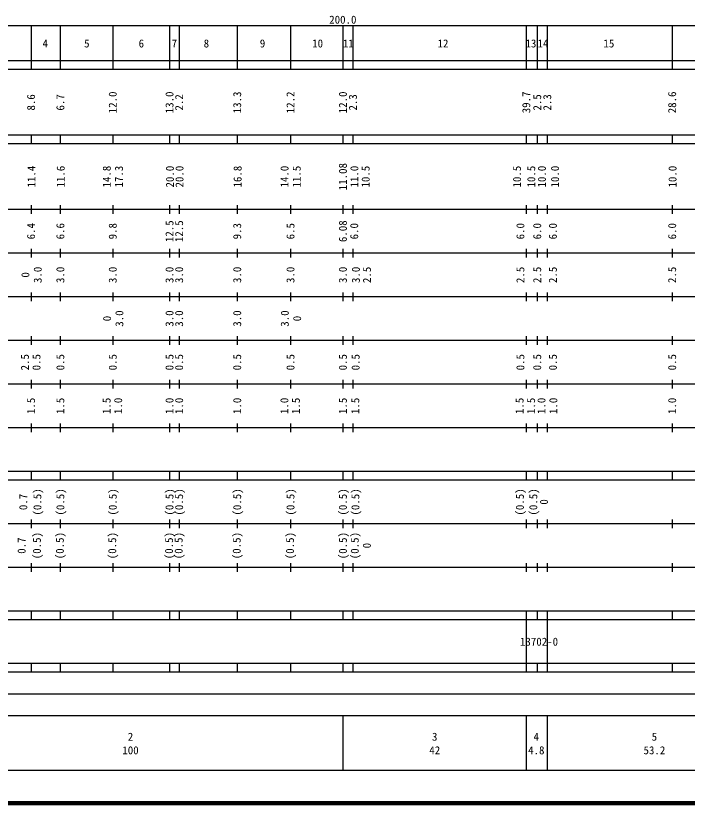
# Model space of a CAD drawing. Units: millimetres on the paper, enlarged 1000 times. Extents: x 40000 to 680000, y 20000 to 380000.
# Drawn here: x 193101 to 346866, y 20000 to 200342 of the extents above; entities that cross this region are included whole.
import ezdxf
from ezdxf.enums import TextEntityAlignment as Align

# ---------------------------------------------------------------- set-up
doc = ezdxf.new("R2010")
doc.units = ezdxf.units.MM
doc.header["$LTSCALE"] = 1000
doc.layers.add('M-TTL', color=2, linetype='Continuous', lineweight=140)
doc.layers.add('M-TTL-BAND', color=7, linetype='Continuous', lineweight=25)
doc.styles.add('ＭＳ ゴシック', font='')
doc.styles.get('ＭＳ ゴシック').set_extended_font_data('MS Gothic')

msp = doc.modelspace()

# ---------------------------------------------------------------- linework, layer by layer
at = {"layer": 'M-TTL'}
msp.add_line((40000, 20000), (680000, 20000), dxfattribs=at)
at = {"layer": 'M-TTL-BAND'}
for p, q in [((579000, 198000), (68000, 198000)), ((196600, 198000), (196600, 188000)), ((203300, 198000), (203300, 188000)), ((215300, 198000), (215300, 188000)), ((228300, 198000), (228300, 188000)), ((230500, 198000), (230500, 188000)), ((243800, 198000), (243800, 188000)), ((256000, 198000), (256000, 188000)), ((268000, 198000), (268000, 188000)), ((270300, 198000), (270300, 188000)), ((310000, 198000), (310000, 188000)), ((312500, 198000), (312500, 188000)), ((314800, 198000), (314800, 188000)), ((343400, 198000), (343400, 188000)), ((579000, 190000), (58000, 190000)), ((579000, 188000), (58000, 188000)), ((579000, 173000), (58000, 173000)), ((196600, 173000), (196600, 171000)), ((203300, 173000), (203300, 171000)), ((215300, 173000), (215300, 171000)), ((228300, 173000), (228300, 171000)), ((230500, 173000), (230500, 171000)), ((243800, 173000), (243800, 171000)), ((256000, 173000), (256000, 171000)), ((268000, 173000), (268000, 171000)), ((270300, 173000), (270300, 171000)), ((310000, 173000), (310000, 171000)), ((312500, 173000), (312500, 171000)), ((314800, 173000), (314800, 171000)), ((343400, 173000), (343400, 171000)), ((579000, 171000), (58000, 171000)), ((196600, 157000), (196600, 155000)), ((203300, 157000), (203300, 155000)), ((215300, 157000), (215300, 155000)), ((228300, 157000), (228300, 155000)), ((230500, 157000), (230500, 155000)), ((243800, 157000), (243800, 155000)), ((256000, 157000), (256000, 155000)), ((268000, 157000), (268000, 155000)), ((270300, 157000), (270300, 155000)), ((310000, 157000), (310000, 155000)), ((312500, 157000), (312500, 155000)), ((314800, 157000), (314800, 155000)), ((343400, 157000), (343400, 155000)), ((579000, 156000), (58000, 156000)), ((196600, 147000), (196600, 145000)), ((203300, 147000), (203300, 145000)), ((215300, 147000), (215300, 145000)), ((228300, 147000), (228300, 145000)), ((230500, 147000), (230500, 145000)), ((243800, 147000), (243800, 145000)), ((256000, 147000), (256000, 145000)), ((268000, 147000), (268000, 145000)), ((270300, 147000), (270300, 145000)), ((310000, 147000), (310000, 145000)), ((312500, 147000), (312500, 145000)), ((314800, 147000), (314800, 145000)), ((343400, 147000), (343400, 145000)), ((579000, 146000), (58000, 146000)), ((579000, 136000), (58000, 136000)), ((196600, 137000), (196600, 135000)), ((203300, 137000), (203300, 135000)), ((215300, 137000), (215300, 135000)), ((228300, 137000), (228300, 135000)), ((230500, 137000), (230500, 135000)), ((243800, 137000), (243800, 135000)), ((256000, 137000), (256000, 135000)), ((268000, 137000), (268000, 135000)), ((270300, 137000), (270300, 135000)), ((310000, 137000), (310000, 135000)), ((312500, 137000), (312500, 135000)), ((314800, 137000), (314800, 135000)), ((343400, 137000), (343400, 135000)), ((196600, 127000), (196600, 125000)), ((203300, 127000), (203300, 125000)), ((215300, 127000), (215300, 125000)), ((228300, 127000), (228300, 125000)), ((230500, 127000), (230500, 125000)), ((243800, 127000), (243800, 125000)), ((256000, 127000), (256000, 125000)), ((268000, 127000), (268000, 125000)), ((270300, 127000), (270300, 125000)), ((310000, 127000), (310000, 125000)), ((312500, 127000), (312500, 125000)), ((314800, 127000), (314800, 125000)), ((343400, 127000), (343400, 125000)), ((579000, 126000), (58000, 126000)), ((579000, 116000), (58000, 116000)), ((196600, 117000), (196600, 115000)), ((203300, 117000), (203300, 115000)), ((215300, 117000), (215300, 115000)), ((228300, 117000), (228300, 115000)), ((230500, 117000), (230500, 115000)), ((243800, 117000), (243800, 115000)), ((256000, 117000), (256000, 115000)), ((268000, 117000), (268000, 115000)), ((270300, 117000), (270300, 115000)), ((310000, 117000), (310000, 115000)), ((312500, 117000), (312500, 115000)), ((314800, 117000), (314800, 115000)), ((343400, 117000), (343400, 115000)), ((196600, 107000), (196600, 105000)), ((203300, 107000), (203300, 105000)), ((215300, 107000), (215300, 105000)), ((228300, 107000), (228300, 105000)), ((230500, 107000), (230500, 105000)), ((243800, 107000), (243800, 105000)), ((256000, 107000), (256000, 105000)), ((268000, 107000), (268000, 105000)), ((270300, 107000), (270300, 105000)), ((310000, 107000), (310000, 105000)), ((312500, 107000), (312500, 105000)), ((314800, 107000), (314800, 105000)), ((343400, 107000), (343400, 105000)), ((579000, 106000), (58000, 106000)), ((579000, 96000), (58000, 96000)), ((196600, 96000), (196600, 94000)), ((203300, 96000), (203300, 94000)), ((215300, 96000), (215300, 94000)), ((228300, 96000), (228300, 94000)), ((230500, 96000), (230500, 94000)), ((243800, 96000), (243800, 94000)), ((256000, 96000), (256000, 94000)), ((268000, 96000), (268000, 94000)), ((270300, 96000), (270300, 94000)), ((310000, 96000), (310000, 94000)), ((312500, 96000), (312500, 94000)), ((314800, 96000), (314800, 94000)), ((343400, 96000), (343400, 94000)), ((579000, 94000), (58000, 94000)), ((196600, 85000), (196600, 83000)), ((203300, 85000), (203300, 83000)), ((215300, 85000), (215300, 83000)), ((228300, 85000), (228300, 83000)), ((230500, 85000), (230500, 83000)), ((243800, 85000), (243800, 83000)), ((256000, 85000), (256000, 83000)), ((268000, 85000), (268000, 83000)), ((270300, 85000), (270300, 83000)), ((310000, 85000), (310000, 83000)), ((312500, 85000), (312500, 83000)), ((314800, 85000), (314800, 83000)), ((343400, 85000), (343400, 83000)), ((579000, 84000), (58000, 84000)), ((579000, 74000), (58000, 74000)), ((196600, 75000), (196600, 73000)), ((203300, 75000), (203300, 73000)), ((215300, 75000), (215300, 73000)), ((228300, 75000), (228300, 73000)), ((230500, 75000), (230500, 73000)), ((243800, 75000), (243800, 73000)), ((256000, 75000), (256000, 73000)), ((268000, 75000), (268000, 73000)), ((270300, 75000), (270300, 73000)), ((310000, 75000), (310000, 73000)), ((312500, 75000), (312500, 73000)), ((314800, 75000), (314800, 73000)), ((343400, 75000), (343400, 73000)), ((579000, 64000), (58000, 64000)), ((196600, 64000), (196600, 62000)), ((203300, 64000), (203300, 62000)), ((215300, 64000), (215300, 62000)), ((228300, 64000), (228300, 62000)), ((230500, 64000), (230500, 62000)), ((243800, 64000), (243800, 62000)), ((256000, 64000), (256000, 62000)), ((268000, 64000), (268000, 62000)), ((270300, 64000), (270300, 62000)), ((310000, 64000), (310000, 52000)), ((312500, 64000), (312500, 62000)), ((314800, 64000), (314800, 52000)), ((343400, 64000), (343400, 62000)), ((579000, 62000), (58000, 62000)), ((579000, 52000), (58000, 52000)), ((196600, 52000), (196600, 50000)), ((203300, 52000), (203300, 50000)), ((215300, 52000), (215300, 50000)), ((228300, 52000), (228300, 50000)), ((230500, 52000), (230500, 50000)), ((243800, 52000), (243800, 50000)), ((256000, 52000), (256000, 50000)), ((268000, 52000), (268000, 50000)), ((270300, 52000), (270300, 50000)), ((310000, 52000), (310000, 50000)), ((312500, 52000), (312500, 50000)), ((314800, 52000), (314800, 50000)), ((343400, 52000), (343400, 50000)), ((579000, 50000), (58000, 50000)), ((556000, 45000), (68000, 45000)), ((579000, 40000), (58000, 40000)), ((268000, 40000), (268000, 27500)), ((310000, 40000), (310000, 27500)), ((314800, 40000), (314800, 27500)), ((579000, 27500), (68000, 27500))]:
    msp.add_line(p, q, dxfattribs=at)

# ---------------------------------------------------------------- texts
at = {"layer": 'M-TTL-BAND', "style": 'ＭＳ ゴシック'}
for s, p in [('200.0', (268000, 199445)), ('4', (199859, 194000)), ('5', (209382, 194000)), ('6', (221865, 194000)), ('7', (229430, 194000)), ('8', (236754, 194000)), ('9', (249607, 194000)), ('10', (262225, 194000)), ('11', (269268, 194000)), ('12', (290933, 194000)), ('13', (311069, 194000)), ('14', (313828, 194000)), ('15', (328922, 194000)), ('13702-0', (312924, 57000)), ('2', (219376, 35238)), ('3', (289038, 35238)), ('4', (312300, 35238)), ('5', (339347, 35238)), ('100', (219376, 32131)), ('42', (289038, 32131)), ('4.8', (312300, 32131)), ('53.2', (339347, 32131))]:
    msp.add_text(s, height=1833, dxfattribs=at).set_placement(p, align=Align.MIDDLE_CENTER)
for s, p in [('8.6', (196600, 180500)), ('6.7', (203300, 180500)), ('12.0', (215300, 180500)), ('13.0', (228300, 180500)), ('2.2', (230500, 180500)), ('13.3', (243800, 180500)), ('12.2', (256000, 180500)), ('12.0', (268000, 180500)), ('2.3', (270300, 180500)), ('39.7', (310000, 180500)), ('2.5', (312500, 180500)), ('2.3', (314800, 180500)), ('28.6', (343400, 180500)), ('11.08', (268000, 163500)), ('11.4', (196691, 163500)), ('11.6', (203391, 163500)), ('14.8', (213936, 163500)), ('17.3', (216729, 163500)), ('20.0', (228391, 163500)), ('20.0', (230591, 163500)), ('16.8', (243891, 163500)), ('14.0', (254636, 163500)), ('11.5', (257429, 163500)), ('11.0', (270629, 163500)), ('10.5', (273212, 163500)), ('10.5', (307870, 163500)), ('10.5', (311136, 163500)), ('10.0', (313572, 163500)), ('10.0', (316575, 163500)), ('10.0', (343491, 163500)), ('12.5', (228300, 151000)), ('12.5', (230500, 151000)), ('6.08', (268000, 151000)), ('6.4', (196600, 151000)), ('6.6', (203300, 151000)), ('9.8', (215300, 151000)), ('9.3', (243800, 151000)), ('6.5', (256000, 151000)), ('6.0', (270597, 151000)), ('6.0', (308648, 151000)), ('6.0', (312500, 151000)), ('6.0', (316089, 151000)), ('6.0', (343400, 151000)), ('3.0', (198125, 141000)), ('3.0', (203300, 141000)), ('3.0', (215300, 141000)), ('3.0', (228300, 141000)), ('3.0', (230500, 141000)), ('3.0', (243800, 141000)), ('3.0', (256000, 141000)), ('3.0', (268000, 141000)), ('3.0', (270978, 141000)), ('2.5', (273521, 141000)), ('2.5', (308648, 141000)), ('2.5', (312500, 141000)), ('2.5', (316089, 141000)), ('2.5', (343400, 141000)), ('0', (195294, 141000)), ('3.0', (216825, 131000)), ('3.0', (228300, 131000)), ('3.0', (230500, 131000)), ('3.0', (243800, 131000)), ('3.0', (254694, 131000)), ('0', (213994, 131000)), ('0', (257525, 131000)), ('2.5', (195201, 121000)), ('0.5', (197843, 121000)), ('0.5', (203300, 121000)), ('0.5', (215300, 121000)), ('0.5', (228300, 121000)), ('0.5', (230500, 121000)), ('0.5', (243800, 121000)), ('0.5', (256000, 121000)), ('0.5', (268000, 121000)), ('0.5', (270917, 121000)), ('0.5', (308648, 121000)), ('0.5', (312500, 121000)), ('0.5', (316089, 121000)), ('0.5', (343400, 121000)), ('1.5', (196600, 111000)), ('1.5', (203300, 111000)), ('1.5', (213901, 111000)), ('1.0', (216543, 111000)), ('1.0', (228300, 111000)), ('1.0', (230500, 111000)), ('1.0', (243800, 111000)), ('1.0', (254601, 111000)), ('1.5', (257243, 111000)), ('1.5', (268000, 111000)), ('1.5', (270839, 111000)), ('1.5', (308466, 111000)), ('1.5', (311101, 111000)), ('1.0', (313476, 111000)), ('1.0', (316188, 111000)), ('1.0', (343400, 111000)), ('0.7', (194810, 89000)), ('(0.5)', (198048, 89000)), ('(0.5)', (203300, 89000)), ('(0.5)', (215300, 89000)), ('(0.5)', (228300, 89000)), ('(0.5)', (230500, 89000)), ('(0.5)', (243800, 89000)), ('(0.5)', (256000, 89000)), ('(0.5)', (268000, 89000)), ('(0.5)', (270866, 89000)), ('(0.5)', (308531, 89000)), ('(0.5)', (311601, 89000)), ('0', (314045, 89000)), ('(0.5)', (197936, 79000)), ('(0.5)', (203188, 79000)), ('(0.5)', (215188, 79000)), ('(0.5)', (228188, 79000)), ('(0.5)', (230388, 79000)), ('(0.5)', (243688, 79000)), ('(0.5)', (255888, 79000)), ('(0.5)', (268000, 79000)), ('(0.5)', (270714, 79000)), ('0.7', (194435, 79000)), ('0', (273492, 79000))]:
    msp.add_text(s, height=1833, rotation=90, dxfattribs=at).set_placement(p, align=Align.MIDDLE_CENTER)

doc.saveas('drawing.dxf')
